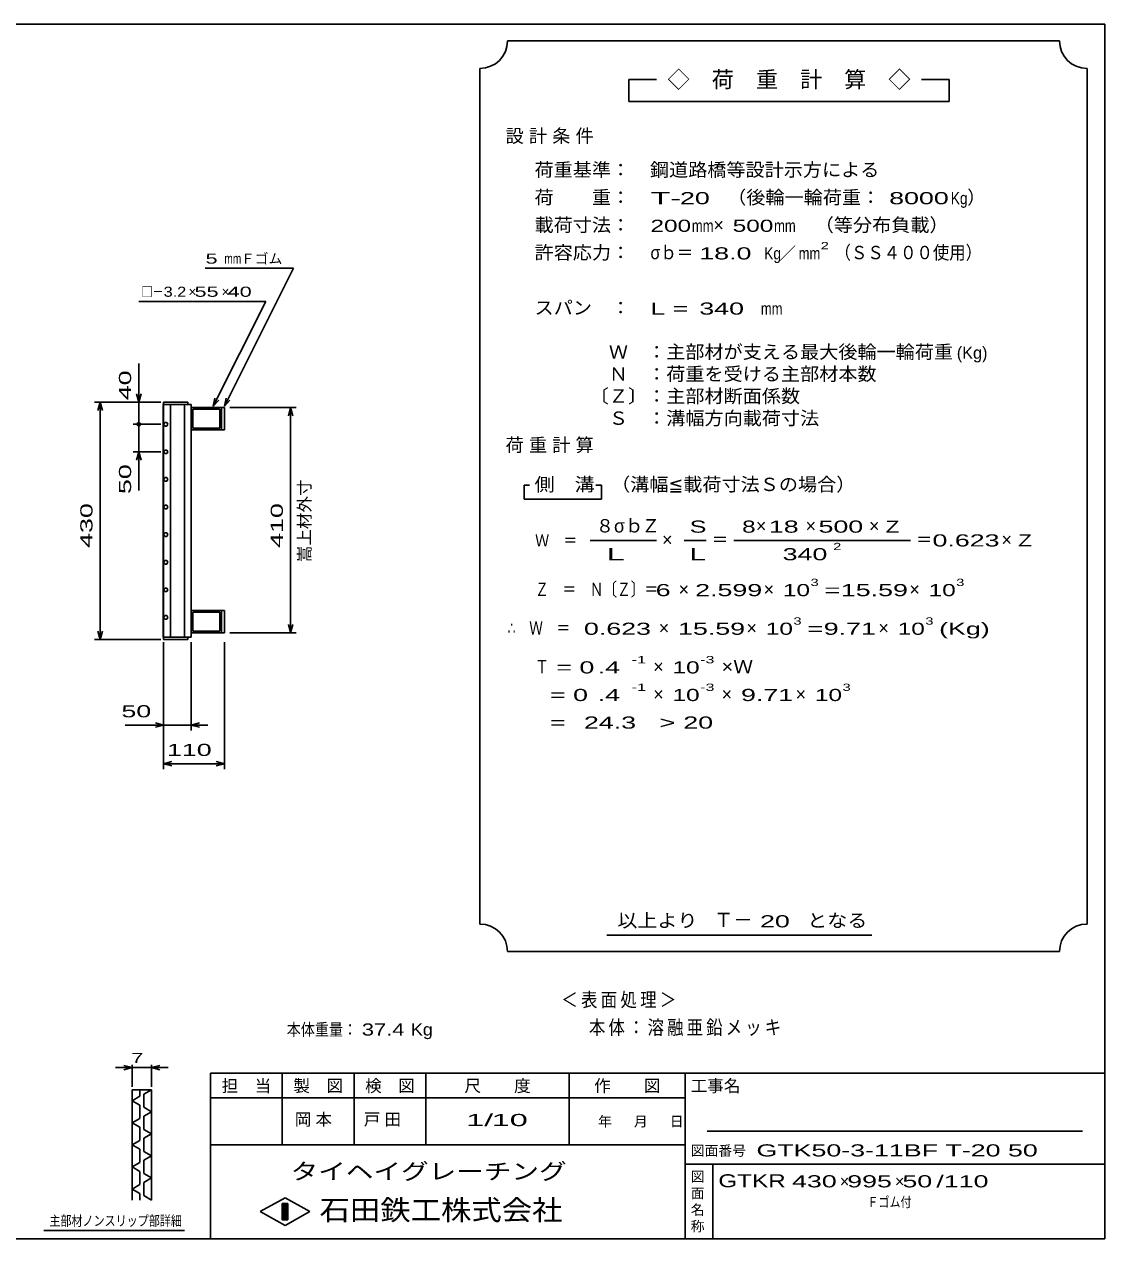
# Model space of a CAD drawing. Units: millimetres, scale not verified. Extents: x -1820 to 1731, y -1282 to 1054.
# Drawn here: x -227 to 1731, y -1146 to 1054 of the extents above; entities that cross this region are included whole.
import ezdxf
from ezdxf.enums import TextEntityAlignment as Align

# ---------------------------------------------------------------- set-up
doc = ezdxf.new("R2010")
doc.units = ezdxf.units.MM
doc.header["$LTSCALE"] = 10
for name, color, linetype, lineweight in [('0_2', 150, 'Continuous', 25), ('16', 3, 'Continuous', 25), ('22', 4, 'Continuous', 25), ('24', 2, 'Continuous', 25), ('32', 4, 'Continuous', 25)]:
    doc.layers.add(name, color=color, linetype=linetype, lineweight=lineweight)
doc.styles.add('ベクトル', font='')
doc.styles.get('ベクトル').set_extended_font_data('ベクトル')

msp = doc.modelspace()

# ---------------------------------------------------------------- linework, layer by layer
at = {"layer": '0_2'}
for p, q in [((-1729, 1053.5), (1731, 1053.5)), ((1731, 1053.5), (1731, -1146.5)), ((1731, -846.5), (111, -846.5)), ((111, -846.5), (111, -1146.5)), ((241, -846.5), (241, -976.5)), ((371, -976.5), (371, -846.5)), ((501, -846.5), (501, -976.5)), ((761, -976.5), (761, -846.5)), ((971, -846.5), (971, -1146.5)), ((971, -891.5), (111, -891.5)), ((1691, -951.5), (1011, -951.5)), ((111, -976.5), (971, -976.5)), ((971, -1011.5), (1731, -1011.5)), ((1021, -1146.5), (1021, -1011.5)), ((201, -1097.5), (246, -1072.5)), ((246, -1072.5), (291, -1097.5)), ((246, -1122.5), (201, -1097.5)), ((241, -1082.5), (251, -1082.5)), ((241, -1112.5), (241, -1082.5)), ((241, -1082.5), (243, -1082.5)), ((243, -1082.5), (243, -1112.5)), ((245, -1112.5), (245, -1082.5)), ((245, -1082.5), (247, -1082.5)), ((291, -1097.5), (246, -1122.5)), ((247, -1082.5), (247, -1112.5)), ((249, -1112.5), (249, -1082.5)), ((249, -1082.5), (251, -1082.5)), ((251, -1082.5), (251, -1112.5)), ((251, -1082.5), (251, -1112.5)), ((251, -1112.5), (241, -1112.5)), ((243, -1112.5), (245, -1112.5)), ((247, -1112.5), (249, -1112.5)), ((1731, -1146.5), (-1729, -1146.5))]:
    msp.add_line(p, q, dxfattribs=at)
at = {"layer": '16'}
for p, q in [((25.3, -56.5), (25.3, 364.5)), ((25.3, 364.5), (26, 364.5)), ((70, 369), (26, 369)), ((26, 369), (26, 364.5)), ((26, 364.5), (70, 364.5)), ((26, 364.5), (26, -56.5)), ((76, 364.5), (26, 364.5)), ((38.5, 364.5), (38.5, -56.5)), ((63.5, -56.5), (63.5, 364.5)), ((70, 364.5), (70, 369)), ((76, -56.5), (76, 364.5)), ((76, 359), (131, 359)), ((76, 319), (76, 359)), ((79, 356), (128, 356)), ((79, 322), (79, 356)), ((128, 356), (128, 322)), ((131, 359), (131, 319)), ((131, 359), (136, 359)), ((136, 359), (136, 319)), ((27.85, 332.24), (26, 328.98)), ((31.6, 332.26), (27.85, 332.24)), ((33.5, 329), (31.6, 332.26)), ((26, 328.98), (27.9, 325.74)), ((27.9, 325.74), (31.65, 325.76)), ((31.65, 325.76), (33.5, 329.02)), ((131, 319), (76, 319)), ((128, 322), (79, 322)), ((136, 319), (131, 319)), ((27.85, 282.24), (26, 278.98)), ((26, 278.98), (27.9, 275.74)), ((31.6, 282.26), (27.85, 282.24)), ((27.9, 275.74), (31.65, 275.76)), ((33.5, 279), (31.6, 282.26)), ((31.65, 275.76), (33.5, 279.02)), ((27.85, 232.24), (26, 228.98)), ((26, 228.98), (27.9, 225.74)), ((31.6, 232.26), (27.85, 232.24)), ((27.9, 225.74), (31.65, 225.76)), ((33.5, 229), (31.6, 232.26)), ((31.65, 225.76), (33.5, 229.02)), ((27.85, 182.24), (26, 178.98)), ((26, 178.98), (27.9, 175.74)), ((31.6, 182.26), (27.85, 182.24)), ((33.5, 179), (31.6, 182.26)), ((31.65, 175.76), (33.5, 179.02)), ((27.9, 175.74), (31.65, 175.76)), ((27.85, 132.24), (26, 128.98)), ((31.6, 132.26), (27.85, 132.24)), ((33.5, 129), (31.6, 132.26)), ((26, 128.98), (27.9, 125.74)), ((27.9, 125.74), (31.65, 125.76)), ((31.65, 125.76), (33.5, 129.02)), ((27.85, 82.24), (26, 78.98)), ((26, 78.98), (27.9, 75.74)), ((31.6, 82.26), (27.85, 82.24)), ((27.9, 75.74), (31.65, 75.76)), ((33.5, 79), (31.6, 82.26)), ((31.65, 75.76), (33.5, 79.02)), ((27.85, 32.24), (26, 28.98)), ((26, 28.98), (27.9, 25.74)), ((31.6, 32.26), (27.85, 32.24)), ((27.9, 25.74), (31.65, 25.76)), ((33.5, 29), (31.6, 32.26)), ((31.65, 25.76), (33.5, 29.02)), ((27.85, -17.76), (26, -21.02)), ((26, -21.02), (27.9, -24.26)), ((31.6, -17.74), (27.85, -17.76)), ((33.5, -21), (31.6, -17.74)), ((31.65, -24.24), (33.5, -20.98)), ((131, -8.75), (76, -8.75)), ((76, -8.75), (76, -48.75)), ((128, -11.75), (79, -11.75)), ((79, -11.75), (79, -45.75)), ((128, -45.75), (128, -11.75)), ((131, -48.75), (131, -8.75)), ((136, -8.75), (131, -8.75)), ((136, -48.75), (136, -8.75)), ((27.9, -24.26), (31.65, -24.24)), ((26, -56.5), (25.3, -56.5)), ((26, -56.5), (70, -56.5)), ((26, -61), (26, -56.5)), ((26, -56.5), (76, -56.5)), ((70, -61), (26, -61)), ((70, -56.5), (70, -61)), ((76, -48.75), (131, -48.75)), ((79, -45.75), (128, -45.75)), ((131, -48.75), (136, -48.75))]:
    msp.add_line(p, q, dxfattribs=at)
at = {"layer": '22'}
for p, q in [((101, 611.5), (261, 611.5)), ((136, 361.5), (261, 611.5)), ((-19, 551.5), (211, 551.5)), ((116, 361.5), (211, 551.5)), ((-19, 369), (-19, 439)), ((-19, 369), (-23, 384)), ((-15, 384), (-19, 369)), ((116, 361.5), (119, 376.1)), ((136, 361.5), (139, 376.1)), ((-99, 369), (21, 369)), ((-93, 354), (-89, 369)), ((-85, 354), (-89, 369)), ((-89, -61), (-89, 369)), ((21, 369), (-29, 369)), ((-19, 369), (-19, 329)), ((116, 361.5), (126, 372.5)), ((136, 361.5), (146, 372.5)), ((146, 359), (266, 359)), ((252, 344), (256, 359)), ((260, 344), (256, 359)), ((256, -48.75), (256, 359)), ((-29, 329), (21, 329)), ((-19, 279), (-19, 329)), ((-29, 279), (21, 279)), ((-23, 264), (-19, 279)), ((-15, 264), (-19, 279)), ((-19, 209), (-19, 279)), ((256, -48.75), (252, -33.75)), ((256, -48.75), (260, -33.75)), ((-99, -61), (21, -61)), ((-89, -61), (-93, -46)), ((-89, -61), (-85, -46)), ((26, -226), (26, -66)), ((26, -296), (26, -66)), ((76, -226), (76, -66)), ((136, -296), (136, -66)), ((146, -48.75), (266, -48.75)), ((-44, -216), (26, -216)), ((26, -216), (11, -212)), ((11, -220), (26, -216)), ((26, -216), (76, -216)), ((76, -216), (91, -212)), ((91, -220), (76, -216)), ((76, -216), (106, -216)), ((26, -286), (41, -282)), ((41, -290), (26, -286)), ((26, -286), (136, -286)), ((136, -286), (121, -282)), ((121, -290), (136, -286))]:
    msp.add_line(p, q, dxfattribs=at)
msp.add_circle((-19, 329), 3, dxfattribs=at)
at = {"layer": '24', "color": 4}
for p, q in [((1649, 1023.5), (649, 1023.5)), ((599, 973.5), (599, -576.5)), ((1699, -576.5), (1699, 973.5)), ((919, 953.5), (869, 953.5)), ((869, 953.5), (869, 913.5)), ((1449, 953.5), (1399, 953.5)), ((1449, 913.5), (1449, 953.5)), ((869, 913.5), (1449, 913.5)), ((689, 218.5), (679, 218.5)), ((679, 218.5), (679, 193.5)), ((819, 218.5), (809, 218.5)), ((819, 193.5), (819, 218.5)), ((679, 193.5), (819, 193.5)), ((799, 118.5), (919, 118.5)), ((969, 118.5), (1009, 118.5)), ((1059, 118.5), (1379, 118.5)), ((829, -596.5), (1309, -596.5)), ((649, -626.5), (1649, -626.5))]:
    msp.add_line(p, q, dxfattribs=at)
for centre, start, end in [((599, 1023.5), 270, 0), ((1699, 1023.5), 180, 270), ((599, -626.5), 0, 90), ((1699, -626.5), 90, 180)]:
    msp.add_arc(centre, 50, start, end, dxfattribs=at)
at = {"layer": '32'}
for p, q in [((-31, -836.5), (-46, -832.5)), ((-31, -871.5), (-31, -831.5)), ((4, -831.5), (4, -871.5)), ((4, -836.5), (19, -832.5)), ((-31, -836.5), (-61, -836.5)), ((-46, -840.5), (-31, -836.5)), ((-31, -836.5), (4, -836.5)), ((19, -840.5), (4, -836.5)), ((4, -836.5), (34, -836.5)), ((-31, -876.5), (4, -876.5)), ((-31, -1076.5), (-31, -876.5)), ((-17, -876.5), (-17, -888.5)), ((4, -876.5), (-10, -884.5)), ((4, -876.5), (4, -1076.5)), ((-17, -888.5), (-31, -896.5)), ((-31, -896.5), (-17, -904.5)), ((-10, -884.5), (-10, -908.5)), ((-17, -904.5), (-17, -928.5)), ((-10, -908.5), (4, -916.5)), ((4, -916.5), (-10, -924.5)), ((-17, -928.5), (-31, -936.5)), ((-31, -936.5), (-17, -944.5)), ((-17, -944.5), (-17, -968.5)), ((-10, -924.5), (-10, -948.5)), ((-10, -948.5), (4, -956.5)), ((4, -956.5), (-10, -964.5)), ((-10, -964.5), (-10, -988.5)), ((-17, -968.5), (-31, -976.5)), ((-31, -976.5), (-17, -984.5)), ((-17, -984.5), (-17, -1008.5)), ((-10, -988.5), (4, -996.5)), ((-17, -1008.5), (-31, -1016.5)), ((4, -996.5), (-10, -1004.5)), ((-10, -1004.5), (-10, -1028.5)), ((-31, -1016.5), (-17, -1024.5)), ((-17, -1024.5), (-17, -1048.5)), ((-10, -1028.5), (4, -1036.5)), ((-17, -1048.5), (-31, -1056.5)), ((4, -1036.5), (-10, -1044.5)), ((-10, -1044.5), (-10, -1068.5)), ((-31, -1056.5), (-17, -1064.5)), ((-17, -1064.5), (-17, -1076.5)), ((-10, -1068.5), (4, -1076.5)), ((64, -1131.5), (-191, -1131.5))]:
    msp.add_line(p, q, dxfattribs=at)

# ---------------------------------------------------------------- texts
at = {"layer": '0_2', "style": 'ベクトル'}
for s, height, p in [('担\u3000当', 21.99, (131, -869.5)), ('製\u3000図', 21.99, (261, -869.5)), ('検\u3000図', 21.99, (391, -869.5)), ('尺\u3000\u3000度', 21.99, (571, -869.5)), ('作\u3000\u3000図', 21.99, (806, -869.5)), ('工事名', 21.99, (981, -869.5)), ('年', 18.33, (813, -934)), ('月', 18.33, (878, -934)), ('日', 18.33, (943, -934)), ('図面番号', 18.33, (981, -987)), ('図', 18.33, (981, -1034)), ('面', 18.33, (981, -1064)), ('名', 18.33, (981, -1094)), ('称', 18.33, (981, -1124))]:
    msp.add_text(s, height=height, dxfattribs=at).set_placement(p, align=Align.MIDDLE_LEFT)
at = {"layer": '0_2', "color": 222, "style": 'ベクトル'}
for s, height, width, p in [('タイヘイグレーチング', 29.33, 1.25, (256, -1024.5)), ('石田鉄工株式会社', 36.66, 1.1, (308.5, -1094.5))]:
    msp.add_text(s, height=height, dxfattribs=dict(at, width=width)).set_placement(p, align=Align.MIDDLE_LEFT)
at = {"layer": '22', "color": 2, "style": 'ベクトル'}
for s, height, width, p in [(' 5 ', 18.33, 1.6, (91, 629)), ('mm', 18.33, 0.75, (136, 629)), ('□－', 18.33, 0.8, (-14, 569)), ('3.2', 18.33, 1.2, (26, 569)), (' 55 ', 18.33, 1.6, (71, 569)), (' 40 ', 18.33, 1.6, (131, 569)), (' 50 ', 21.99, 1.65, (-64, -191)), (' 110 ', 21.99, 1.65, (18.5, -261)), ('本体重量：', 21.99, 0.85, (249, -767.5)), (' 37.4', 21.99, 1.35, (374, -767.5)), ('Kg', 21.99, 1.1, (474, -767.5)), ('1/', 21.99, 2, (574, -931.5)), (' 10 ', 21.99, 2, (604, -931.5)), ('GTK50-3-11BF T-20 50              ', 21.99, 1.65, (1100, -986.5)), ('GTKR', 23.46, 1.4, (1031, -1041.5)), (' 430 ', 21.99, 1.65, (1151, -1042.5)), (' 995 ', 21.99, 1.65, (1251, -1042.5)), (' 50 ', 21.99, 1.65, (1351, -1042.5)), ('/', 21.99, 1.65, (1426, -1042.5)), (' 110 ', 21.99, 1.65, (1426, -1042.5)), ('Ｆゴム付', 18.33, 0.8, (1301, -1080))]:
    msp.add_text(s, height=height, dxfattribs=dict(at, width=width)).set_placement(p, align=Align.MIDDLE_LEFT)
for s, height, p in [('Ｆゴム', 18.33, (166, 629)), ('×', 18.33, (71, 569)), ('×', 18.33, (131, 569)), ('×', 21.99, (1251, -1042.5)), ('×', 21.99, (1351, -1042.5))]:
    msp.add_text(s, height=height, dxfattribs=at).set_placement(p, align=Align.MIDDLE_LEFT)
at = {"layer": '22', "color": 2, "style": 'ベクトル', "width": 1.65}
for s, p in [(' 40 ', (-44, 359)), (' 50 ', (-44, 189)), (' 430 ', (-114, 91.5)), (' 410', (231, 91.5))]:
    msp.add_text(s, height=21.99, rotation=90, dxfattribs=at).set_placement(p, align=Align.MIDDLE_LEFT)
at = {"layer": '22', "color": 2, "style": 'ベクトル'}
msp.add_text('嵩上材外寸', height=21.99, rotation=90, dxfattribs=at).set_placement((281, 79), align=Align.MIDDLE_LEFT)
at = {"layer": '22', "color": 2, "attachment_point": 4, "style": 'ベクトル'}
for s, insert, char_height in [('\\T1.2;\\W0.85;＜表面処理＞', (746.5, -715), 25.66), ('\\T1.19;\\W0.85;本体：溶融亜鉛メッキ', (796.5, -765), 25.66), ('\\T1.25;岡本\u3000', (263.5, -931.5), 21.99), ('\\T1.25;戸田\u3000', (388.5, -931.5), 21.99)]:
    msp.add_mtext(s, dxfattribs=dict(at, insert=insert, char_height=char_height))
at = {"layer": '24', "style": 'ベクトル'}
for s, height, p in [('◇\u3000荷\u3000重\u3000計\u3000算\u3000◇', 29.33, (939, 953.5)), ('）', 24.19, (1482, 740)), ('×', 24.19, (1022, 690)), ('／', 21.99, (1141.5, 638.5)), ('(Kg)', 21.99, (1463, 458.5)), ('８', 24.19, (809, 145)), ('σｂ', 24.19, (842, 145)), ('Ｚ', 24.19, (892, 145)), ('×', 24.19, (1099, 145)), ('×', 24.19, (1189, 145)), ('×', 24.19, (1304, 145)), ('×', 24.19, (929, 120)), ('×', 24.19, (1544, 120)), ('×', 24.19, (959, 30)), ('×', 24.19, (1113, 30)), ('×', 24.19, (1377, 30)), ('×', 24.19, (923, -40)), ('×', 24.19, (1082, -40)), ('×', 24.19, (1321, -40)), ('×', 24.19, (913, -110)), ('×', 24.19, (913, -160)), ('×', 24.19, (1037, -160)), ('×', 24.19, (1171, -160)), ('Ｔ－', 25.66, (1023, -569))]:
    msp.add_text(s, height=height, dxfattribs=at).set_placement(p, align=Align.MIDDLE_LEFT)
for s, height, width, p in [('荷重基準：\u3000', 24.19, 1.05, (698, 790)), ('鋼道路橋等設計示方による', 24.19, 1.05, (907, 790)), ('荷\u3000\u3000重：\u3000', 24.19, 1.05, (698, 740)), ('T-', 21.99, 2, (908, 738.5)), (' 20 ', 21.99, 1.65, (948, 738.5)), ('（後輪一輪荷重：', 24.19, 1.05, (1047, 740)), (' 8000', 21.99, 1.65, (1327, 738.5)), ('Kg', 21.99, 0.85, (1452, 738.5)), ('載荷寸法：\u3000', 24.19, 1.05, (698, 690)), ('\u3000（等分布負載）', 24.19, 1.05, (1171, 690)), ('200', 21.99, 1.5, (908, 688.5)), ('mm', 21.99, 0.8, (983, 688.5)), ('500', 21.99, 1.5, (1057, 688.5)), ('mm', 21.99, 0.8, (1132, 688.5)), ('許容応力：\u3000', 24.19, 1.05, (698, 640)), ('σｂ＝', 24.19, 0.9, (908, 640)), (' 18.0', 21.99, 1.65, (983, 638.5)), ('Kg', 21.99, 0.85, (1114, 638.5)), ('mm', 21.99, 0.8, (1176.5, 638.5)), ('2', 13.2, 1.5, (1216.5, 652.5)), ('（ＳＳ４００使用）', 24.19, 0.9, (1241.5, 640)), ('スパン\u3000：\u3000', 24.19, 1.05, (698, 540)), ('L =', 21.99, 1.65, (908, 538.5)), (' 340 ', 21.99, 1.65, (983, 538.5)), ('mm', 21.99, 0.8, (1108, 538.5)), ('\u3000Ｗ\u3000：主部材が支える最大後輪一輪荷重', 24.19, 1.05, (798, 460)), ('\u3000Ｎ\u3000：荷重を受ける主部材本数', 24.19, 1.05, (798, 420)), ('〔Ｚ〕：主部材断面係数', 24.19, 1.05, (798, 380)), ('\u3000Ｓ\u3000：溝幅方向載荷寸法', 24.19, 1.05, (798, 340)), ('側\u3000溝', 24.19, 1.1, (698, 220)), ('\u3000（溝幅≦載荷寸法Ｓの場合）', 24.19, 1.05, (802, 220)), ('S', 21.99, 1.55, (979, 143.5)), ('8', 21.99, 1.5, (1074, 143.5)), (' 18 ', 21.99, 1.65, (1109, 143.5)), (' 500 ', 21.99, 1.65, (1199, 143.5)), ('Z', 21.99, 1.4, (1334, 143.5)), ('Ｗ\u3000＝', 21.99, 0.85, (699, 118.5)), ('＝', 24.19, 0.9, (1019, 120)), ('2', 13.2, 1.5, (1239, 107.5)), ('＝', 24.19, 0.9, (1389, 120)), ('0.623', 21.99, 1.65, (1419, 118.5)), ('Z', 21.99, 1.4, (1574, 118.5)), ('L', 21.99, 1.8, (979, 93.5)), (' 340 ', 21.99, 1.65, (1134, 93.5)), ('Ｚ\u3000＝\u3000Ｎ〔Ｚ〕＝', 24.19, 0.75, (699, 30)), ('3', 13.2, 1.5, (1198, 42.5)), ('3', 13.2, 1.5, (1462, 42.5)), (' 6 ', 21.99, 1.65, (904, 28.5)), ('2.599', 21.99, 1.65, (989, 28.5)), ('10', 21.99, 1.5, (1148, 28.5)), ('=', 21.99, 1.7, (1223, 28.5)), ('15.59', 21.99, 1.65, (1253, 28.5)), ('10', 21.99, 1.5, (1412, 28.5)), ('3', 13.2, 1.5, (1167, -27.5)), ('3', 13.2, 1.5, (1406, -27.5)), ('∴\u3000Ｗ\u3000＝', 24.19, 0.75, (649, -40)), (' 0.623', 21.99, 1.65, (774, -41.5)), ('15.59', 21.99, 1.65, (958, -41.5)), ('10', 21.99, 1.5, (1117, -41.5)), ('=', 21.99, 1.7, (1192, -41.5)), ('9.71', 21.99, 1.65, (1222, -41.5)), ('10', 21.99, 1.5, (1356, -41.5)), ('(Kg)', 21.99, 1.65, (1431, -41.5)), ('Ｔ', 24.19, 0.75, (699, -110)), (' = 0', 21.99, 1.65, (724, -111.5)), (' .4 ', 21.99, 1.65, (799, -111.5)), ('-1', 13.2, 1.65, (874, -97.5)), ('10', 21.99, 1.5, (948, -111.5)), ('-3', 13.2, 1.65, (998, -97.5)), ('×Ｗ', 24.19, 1.1, (1037, -110)), ('  = 0', 21.99, 1.65, (699, -161.5)), (' .4 ', 21.99, 1.65, (799, -161.5)), ('-1', 13.2, 1.65, (874, -147.5)), ('10', 21.99, 1.5, (948, -161.5)), ('-3', 13.2, 1.65, (998, -147.5)), ('9.71', 21.99, 1.65, (1072, -161.5)), ('10', 21.99, 1.5, (1206, -161.5)), ('3', 13.2, 1.5, (1256, -147.5)), ('  =', 21.99, 1.65, (699, -211.5)), (' 24.3', 21.99, 1.65, (774, -211.5)), ('>', 21.99, 1.7, (924, -211.5)), (' 20 ', 21.99, 1.65, (954, -211.5)), ('以上より\u3000', 24.19, 1.1, (848, -570)), (' 20 ', 21.99, 1.65, (1093, -571.5)), ('となる', 24.19, 1.1, (1192, -570))]:
    msp.add_text(s, height=height, dxfattribs=dict(at, width=width)).set_placement(p, align=Align.MIDDLE_LEFT)
at = {"layer": '24', "attachment_point": 4, "style": 'ベクトル'}
for s, insert, char_height in [('\\T1.28;設計条件', (645.5, 850), 24.19), ('\\T1.28;荷重計算', (645.5, 290), 24.19), ('\\T1.5;\\W2;\\~L\\~', (804, 93.5), 21.99)]:
    msp.add_mtext(s, dxfattribs=dict(at, insert=insert, char_height=char_height))
at = {"layer": '32', "color": 2, "style": 'ベクトル'}
for s, width, p in [(' 7 ', 1.6, (-43.5, -819)), ('主部材ノンスリップ部詳細', 0.8, (-181, -1114))]:
    msp.add_text(s, height=18.33, dxfattribs=dict(at, width=width)).set_placement(p, align=Align.MIDDLE_LEFT)

doc.saveas('drawing.dxf')
